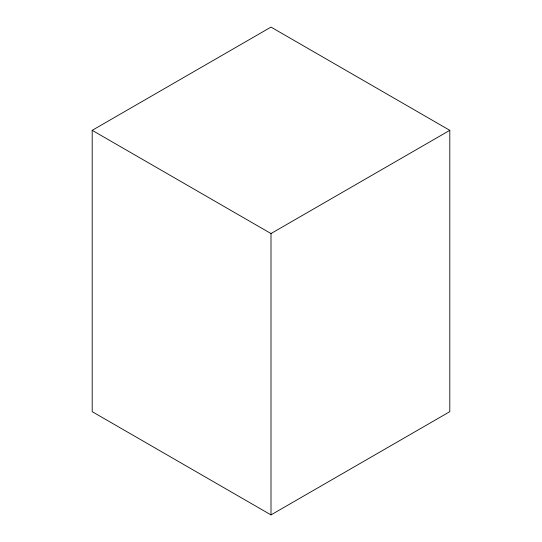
<?xml version="1.0" encoding="UTF-8"?>
<svg xmlns="http://www.w3.org/2000/svg" width="542" height="542" viewBox="0 0 542 542"><rect width="100%" height="100%" fill="white"/><g stroke="black" fill="none" stroke-linecap="round" stroke-linejoin="round"><path stroke-width="0.81" d="M92.201 130.331L271 27.1L449.799 130.331L449.799 411.669L271 514.9L92.201 411.669L92.201 130.331L271 233.561L449.799 130.331M271 233.561L271 514.9"/></g></svg>
